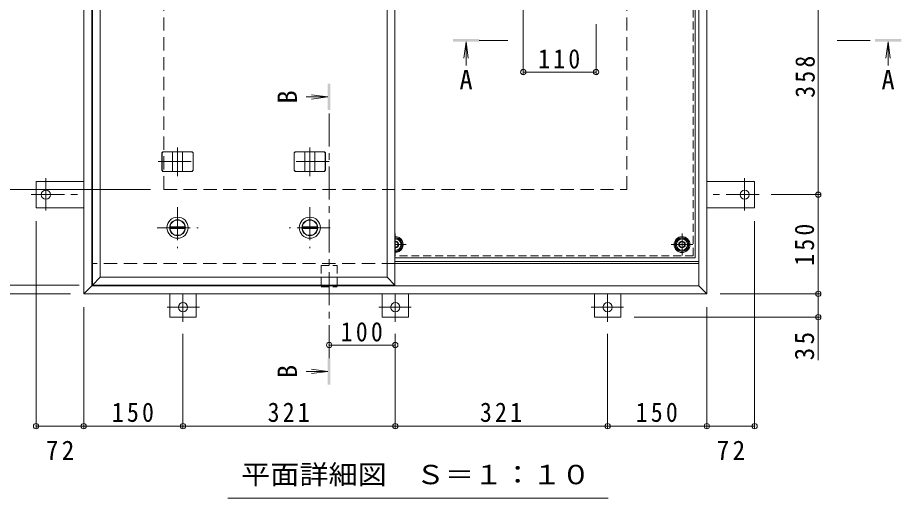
# Model space of a CAD drawing. Units: millimetres on the paper, enlarged 2 times, with parts at other scales. Extents: x -516 to 546, y -392 to 378.
# Drawn here: x -254.9 to 12.3, y 55.5 to 200.9 of the extents above; entities that cross this region are included whole.
import ezdxf
from ezdxf.enums import TextEntityAlignment as Align

# ---------------------------------------------------------------- set-up
doc = ezdxf.new("R2010")
doc.units = ezdxf.units.MM
doc.header["$LTSCALE"] = 2
doc.header["$PDMODE"] = 32
doc.header["$PDSIZE"] = 1.6
for name, pattern in [('CHAIN1', [8, 5, -1, 1, -1]), ('DASHED1', [1.8, 1.2, -0.6]), ('DASHED2', [3, 2, -1])]:
    doc.linetypes.add(name, pattern=pattern)
for name, color, linetype, lineweight in [('0-1_躯体', 2, 'CHAIN1', 9), ('0-2_仕上', 3, 'Continuous', 9), ('0-3_建具', 4, 'Continuous', 9), ('0-4_その他', 7, 'Continuous', 9), ('0-5_寸法', 4, 'Continuous', 9), ('0-6_ハッチ', 6, 'Continuous', 9), ('0-7', 2, 'Continuous', 9), ('0-A', 3, 'DASHED1', 9), ('0-C', 2, 'Continuous', 9), ('0-E', 3, 'Continuous', 9), ('0-F', 7, 'Continuous', 9)]:
    doc.layers.add(name, color=color, linetype=linetype, lineweight=lineweight)
doc.styles.add('ＭＳ ゴシック', font='')
doc.styles.get('ＭＳ ゴシック').set_extended_font_data('MS Gothic')

msp = doc.modelspace()

# ---------------------------------------------------------------- linework, layer by layer
at = {"layer": '0-1_躯体', "linetype": 'DASHED2'}
for p, q in [((-210.726, 148.959), (-210.726, 288.959)), ((-70.726, 148.959), (-70.726, 288.959)), ((-210.726, 148.959), (-70.726, 148.959)), ((-140.826, 126.56), (-232.526, 126.56))]:
    msp.add_line(p, q, dxfattribs=at)
at = {"layer": '0-1_躯体'}
for p, q in [((-206.576, 143.559), (-206.576, 131.159)), ((-166.576, 143.559), (-166.576, 131.159)), ((-212.776, 137.359), (-200.376, 137.359)), ((-160.376, 137.359), (-172.776, 137.359))]:
    msp.add_line(p, q, dxfattribs=at)
at = {"layer": '0-2_仕上'}
for p, q in [((-232.326, 317.959), (-232.326, 119.959)), ((-229.926, 122.359), (-229.926, 315.559)), ((-143.226, 315.559), (-143.226, 122.359)), ((-140.826, 119.959), (-140.826, 317.959)), ((-229.926, 122.359), (-232.326, 119.959)), ((-229.926, 122.359), (-143.226, 122.359))]:
    msp.add_line(p, q, dxfattribs=at)
msp.add_lwpolyline([(-143.226, 122.359), (-140.826, 119.959), (-232.326, 119.959)], dxfattribs=at)
at = {"layer": '0-3_建具'}
for p, q in [((-234.926, 320.559), (-234.926, 117.359)), ((-232.526, 318.159), (-232.526, 119.759)), ((-48.926, 119.759), (-48.926, 318.159)), ((-46.526, 117.359), (-46.526, 320.559)), ((-211.343, 159.959), (-210.997, 160.359)), ((-211.263, 159.959), (-210.917, 160.359)), ((-210.997, 160.359), (-202.156, 160.359)), ((-208.076, 160.359), (-208.076, 154.359)), ((-205.076, 160.359), (-205.076, 154.359)), ((-201.889, 159.959), (-202.236, 160.359)), ((-201.809, 159.959), (-202.156, 160.359)), ((-171.343, 159.959), (-170.997, 160.359)), ((-171.263, 159.959), (-170.917, 160.359)), ((-170.997, 160.359), (-162.156, 160.359)), ((-168.076, 160.359), (-168.076, 154.359)), ((-165.076, 160.359), (-165.076, 154.359)), ((-161.889, 159.959), (-162.236, 160.359)), ((-161.809, 159.959), (-162.156, 160.359)), ((-211.263, 159.959), (-211.343, 159.959)), ((-211.343, 159.959), (-211.343, 154.759)), ((-211.263, 159.959), (-211.263, 154.759)), ((-201.889, 159.959), (-201.809, 159.959)), ((-201.889, 159.959), (-201.889, 154.759)), ((-201.809, 159.959), (-201.809, 154.759)), ((-171.263, 159.959), (-171.343, 159.959)), ((-171.343, 159.959), (-171.343, 154.759)), ((-171.263, 159.959), (-171.263, 154.759)), ((-161.889, 159.959), (-161.809, 159.959)), ((-161.889, 159.959), (-161.889, 154.759)), ((-161.809, 159.959), (-161.809, 154.759)), ((-211.263, 154.759), (-211.343, 154.759)), ((-211.343, 154.759), (-210.997, 154.359)), ((-211.263, 154.759), (-210.917, 154.359)), ((-202.156, 154.359), (-210.997, 154.359)), ((-201.889, 154.759), (-202.236, 154.359)), ((-201.809, 154.759), (-202.156, 154.359)), ((-201.889, 154.759), (-201.809, 154.759)), ((-171.263, 154.759), (-171.343, 154.759)), ((-171.343, 154.759), (-170.997, 154.359)), ((-171.263, 154.759), (-170.917, 154.359)), ((-162.156, 154.359), (-170.997, 154.359)), ((-161.889, 154.759), (-162.236, 154.359)), ((-161.809, 154.759), (-162.156, 154.359)), ((-161.889, 154.759), (-161.809, 154.759)), ((-232.526, 119.759), (-234.926, 117.359)), ((-232.526, 119.759), (-48.926, 119.759)), ((-46.526, 117.359), (-48.926, 119.759)), ((-234.926, 117.359), (-46.526, 117.359))]:
    msp.add_line(p, q, dxfattribs=at)
at = {"layer": '0-3_建具', "linetype": 'CHAIN1'}
for p, q in [((-206.576, 152.936), (-206.576, 161.584)), ((-166.576, 152.936), (-166.576, 161.584)), ((-212.458, 157.359), (-200.694, 157.359)), ((-160.694, 157.359), (-172.458, 157.359))]:
    msp.add_line(p, q, dxfattribs=at)
at = {"layer": '0-4_その他'}
msp.add_line((-76.32, 55.524), (-191.32, 55.524), dxfattribs=at)
at = {"layer": '0-5_寸法'}
for p, q in [((-119.326, 193.583), (-119.979, 188.626)), ((-119.326, 193.583), (-119.326, 186.462)), ((-119.326, 193.583), (-118.674, 188.626)), ((8.286, 193.583), (7.633, 188.626)), ((8.286, 193.583), (8.939, 188.626)), ((8.286, 193.583), (8.286, 186.462)), ((-161.126, 176.911), (-167.68, 176.911)), ((-161.126, 176.911), (-166.084, 177.564)), ((-161.126, 176.911), (-166.084, 176.259)), ((-161.126, 93.892), (-167.68, 93.892)), ((-161.126, 93.892), (-166.084, 94.545)), ((-161.126, 93.892), (-166.084, 93.239))]:
    msp.add_line(p, q, dxfattribs=at)
at = {"layer": '0-5_寸法', "linetype": 'CHAIN1'}
for p, q in [((-106.726, 193.983), (-115.326, 193.983)), ((-7.113, 193.983), (4.286, 193.983)), ((-160.726, 97.892), (-160.726, 172.911))]:
    msp.add_line(p, q, dxfattribs=at)
at = {"layer": '0-5_寸法', "color": 7, "linetype": 'DASHED1'}
for p, q in [((-163.186, 125.92), (-163.186, 119.52)), ((-163.186, 125.92), (-158.266, 125.92)), ((-158.266, 125.92), (-158.266, 119.52)), ((-163.186, 119.52), (-158.266, 119.52))]:
    msp.add_line(p, q, dxfattribs=at)
at = {"layer": '0-5_寸法', "color": 7}
msp.add_line((-12.822, 110.319), (-12.822, 97.261), dxfattribs=at)
at = {"layer": '0-5_寸法'}
for points in [[(-123.326, 193.583), (-123.326, 194.383), (-115.326, 193.583), (-115.326, 194.383)], [(12.286, 193.583), (12.286, 194.383), (4.286, 193.583), (4.286, 194.383)], [(-160.326, 180.911), (-161.126, 180.911), (-160.326, 172.911), (-161.126, 172.911)], [(-161.126, 89.892), (-160.326, 89.892), (-161.126, 97.892), (-160.326, 97.892)]]:
    msp.add_solid(points, dxfattribs=at)
at = {"layer": '0-6_ハッチ'}
for p, q in [((-140.826, 127.16), (-48.926, 127.16)), ((-140.826, 126.56), (-48.926, 126.56))]:
    msp.add_line(p, q, dxfattribs=at)
msp.add_circle((-54.026, 132.259), 2.1, dxfattribs=at)
msp.add_arc((-140.726, 132.259), 2.1, 267.27485, 92.72515, dxfattribs=at)
at = {"layer": '0-7'}
for p, q in [((-139.745, 133.959), (-140.826, 133.959)), ((-140.826, 130.559), (-139.745, 130.559))]:
    msp.add_line(p, q, dxfattribs=at)
at = {"layer": '0-7', "linetype": 'CHAIN1'}
for p, q in [((-140.726, 128.945), (-140.726, 135.574)), ((-54.026, 128.945), (-54.026, 135.574)), ((-140.826, 132.259), (-137.412, 132.259)), ((-57.341, 132.259), (-50.712, 132.259))]:
    msp.add_line(p, q, dxfattribs=at)
at = {"layer": '0-7'}
msp.add_lwpolyline([(-139.745, 130.559), (-138.763, 132.259), (-139.745, 133.959)], dxfattribs=at)
msp.add_lwpolyline([(-55.008, 133.959), (-55.989, 132.259), (-55.008, 130.559), (-53.045, 130.559), (-52.063, 132.259), (-53.045, 133.959)], close=True, dxfattribs=at)
at = {"layer": '0-7', "color": 134, "lineweight": 5}
msp.add_circle((-54.026, 132.259), 2.4, dxfattribs=at)
at = {"layer": '0-7'}
msp.add_circle((-54.026, 132.259), 1.7, dxfattribs=at)
at = {"layer": '0-7', "color": 5, "lineweight": 5}
for radius in [1, 0.838]:
    msp.add_circle((-54.026, 132.259), radius, dxfattribs=at)
at = {"layer": '0-7', "color": 134, "lineweight": 5}
msp.add_arc((-140.726, 132.259), 2.4, 267.6157, 92.3843, dxfattribs=at)
at = {"layer": '0-7'}
msp.add_arc((-140.726, 132.259), 1.7, 266.63296, 93.36704, dxfattribs=at)
at = {"layer": '0-7', "color": 5, "lineweight": 5}
for radius, start, end in [(1, 264.27141, 95.72859), (0.838, 263.15583, 96.84417)]:
    msp.add_arc((-140.726, 132.259), radius, start, end, dxfattribs=at)
at = {"layer": '0-A'}
for q in [(-50.666, 223.71), (-140.826, 128.899)]:
    msp.add_line((-50.666, 128.899), q, dxfattribs=at)
at = {"layer": '0-A', "linetype": 'Continuous'}
for q in [(-50.026, 223.462), (-140.826, 128.259)]:
    msp.add_line((-50.026, 128.259), q, dxfattribs=at)
at = {"layer": '0-C', "color": 4}
for p, q in [((-208.863, 137.609), (-204.29, 137.609)), ((-208.863, 137.109), (-204.29, 137.109)), ((-168.863, 137.609), (-164.29, 137.609)), ((-168.863, 137.109), (-164.29, 137.109))]:
    msp.add_line(p, q, dxfattribs=at)
at = {"layer": '0-C'}
for centre, radius in [((-206.576, 137.359), 3.2), ((-206.576, 137.359), 2.4), ((-206.576, 137.359), 2.35), ((-166.576, 137.359), 3.2), ((-166.576, 137.359), 2.4), ((-166.576, 137.359), 2.35)]:
    msp.add_circle(centre, radius, dxfattribs=at)
at = {"layer": '0-C', "color": 4}
for centre in [(-206.576, 137.359), (-166.576, 137.359)]:
    msp.add_circle(centre, 2.3, dxfattribs=at)
at = {"layer": '0-E', "linetype": 'CHAIN1'}
for p, q in [((-246.366, 152.327), (-246.366, 142.55)), ((-35.086, 152.327), (-35.086, 142.55)), ((-250.798, 147.359), (-234.966, 147.359)), ((-30.655, 147.359), (-46.487, 147.359)), ((-204.926, 108.888), (-204.926, 117.32)), ((-140.726, 108.888), (-140.726, 117.32)), ((-76.526, 108.888), (-76.526, 117.32)), ((-199.958, 113.319), (-209.736, 113.319)), ((-145.694, 113.319), (-135.917, 113.319)), ((-81.494, 113.319), (-71.717, 113.319))]:
    msp.add_line(p, q, dxfattribs=at)
at = {"layer": '0-E'}
for p, q in [((-249.366, 151.359), (-249.366, 143.359)), ((-234.926, 151.359), (-249.366, 151.359)), ((-46.526, 151.359), (-32.086, 151.359)), ((-32.086, 151.359), (-32.086, 143.359)), ((-234.926, 143.359), (-249.366, 143.359)), ((-46.526, 143.359), (-32.086, 143.359)), ((-208.926, 117.359), (-208.926, 110.319)), ((-200.926, 117.359), (-200.926, 110.319)), ((-144.726, 117.359), (-144.726, 110.319)), ((-136.726, 117.359), (-136.726, 110.319)), ((-80.526, 117.359), (-80.526, 110.319)), ((-72.526, 117.359), (-72.526, 110.319)), ((-200.926, 110.319), (-208.926, 110.319)), ((-144.726, 110.319), (-136.726, 110.319)), ((-80.526, 110.319), (-72.526, 110.319))]:
    msp.add_line(p, q, dxfattribs=at)
for centre in [(-246.366, 147.359), (-35.086, 147.359), (-204.926, 113.319), (-140.726, 113.319), (-76.526, 113.319)]:
    msp.add_circle(centre, 1.4, dxfattribs=at)
at = {"layer": '0-F'}
for p, q in [((-12.822, 218.959), (-12.822, 147.359)), ((-102.026, 183.829), (-102.026, 204.859)), ((-80.026, 183.829), (-80.026, 198.882)), ((-80.026, 184.429), (-102.026, 184.429)), ((-262.628, 148.959), (-214.726, 148.959)), ((-12.222, 147.359), (-27.055, 147.359)), ((-12.822, 147.359), (-12.822, 117.359)), ((-249.366, 76.749), (-249.366, 139.359)), ((-32.086, 76.749), (-32.086, 139.359)), ((-282.518, 119.959), (-236.326, 119.959)), ((-302.807, 117.359), (-238.926, 117.359)), ((-12.222, 117.359), (-42.526, 117.359)), ((-12.822, 117.359), (-12.822, 110.319)), ((-234.926, 76.749), (-234.926, 113.359)), ((-46.526, 76.749), (-46.526, 113.359)), ((-12.222, 110.319), (-68.526, 110.319)), ((-204.926, 76.749), (-204.926, 105.288)), ((-140.726, 76.749), (-140.726, 105.288)), ((-76.526, 76.749), (-76.526, 105.288)), ((-140.726, 101.886), (-160.726, 101.886)), ((-204.926, 77.349), (-140.726, 77.349)), ((-140.726, 77.349), (-76.526, 77.349)), ((-76.526, 77.349), (-46.526, 77.349)), ((-46.526, 77.349), (-32.086, 77.349))]:
    msp.add_line(p, q, dxfattribs=at)
msp.add_lwpolyline([(-249.366, 77.349), (-234.926, 77.349), (-204.926, 77.349)], dxfattribs=at)
for p in [(-102.026, 184.429), (-80.026, 184.429), (-12.822, 147.359), (-12.822, 117.359), (-12.822, 110.319), (-160.726, 101.886), (-140.726, 101.886), (-249.366, 77.349), (-234.926, 77.349), (-204.926, 77.349), (-140.726, 77.349), (-76.526, 77.349), (-46.526, 77.349), (-32.086, 77.349)]:
    msp.add_point(p, dxfattribs=at)

# ---------------------------------------------------------------- texts
at = {"layer": '0-4_その他', "color": 2, "style": 'ＭＳ ゴシック', "width": 1.1}
msp.add_text('平面詳細図\u3000Ｓ＝１：１０', height=5.865, dxfattribs=at).set_placement((-187.32, 58.024), align=Align.BOTTOM_LEFT)
at = {"layer": '0-5_寸法', "color": 2, "style": 'ＭＳ ゴシック'}
for p in [(-121.326, 177.444), (6.286, 177.444)]:
    msp.add_text('A', height=5.865, dxfattribs=at).set_placement(p, align=Align.BOTTOM_LEFT)
for p in [(-168.699, 174.911), (-168.699, 91.892)]:
    msp.add_text('B', height=5.865, rotation=90, dxfattribs=at).set_placement(p, align=Align.BOTTOM_LEFT)
at = {"layer": '0-F', "color": 2, "char_height": 5.865, "attachment_point": 7, "style": 'ＭＳ ゴシック'}
for s, insert in [('\\T1.27;\\W0.9;110', (-97.526, 185.429)), ('\\T1.27;\\W0.9;100', (-157.226, 102.886)), ('\\T1.27;\\W0.9;150', (-226.426, 78.549)), ('\\T1.27;\\W0.9;321', (-179.326, 78.549)), ('\\T1.27;\\W0.9;321', (-115.126, 78.549)), ('\\T1.27;\\W0.9;150', (-68.026, 78.549)), ('\\T1.27;\\W0.95;72', (-246.396, 67.135)), ('\\T1.27;\\W0.95;72', (-43.556, 67.135))]:
    msp.add_mtext(s, dxfattribs=dict(at, insert=insert))
at = {"layer": '0-F', "color": 2, "char_height": 5.865, "attachment_point": 7, "rotation": 90, "style": 'ＭＳ ゴシック'}
for s, insert in [('\\T1.27;\\W0.9;358', (-13.822, 176.659)), ('\\T1.27;\\W0.9;150', (-14.022, 125.859)), ('\\T1.27;\\W0.95;35', (-14.022, 97.261))]:
    msp.add_mtext(s, dxfattribs=dict(at, insert=insert))

doc.saveas('drawing.dxf')
